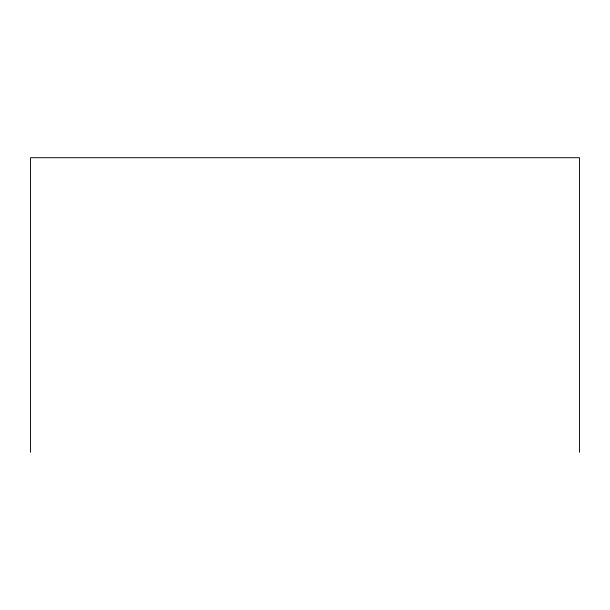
<?xml version="1.0" encoding="UTF-8"?>
<svg xmlns="http://www.w3.org/2000/svg" width="610" height="610" viewBox="0 0 610 610"><rect width="100%" height="100%" fill="white"/><g stroke="black" fill="none" stroke-linecap="round" stroke-linejoin="round"><path stroke-width="0.91" d="M579.5 452.284L579.5 157.715L30.5 157.715L30.5 452.284"/></g></svg>
